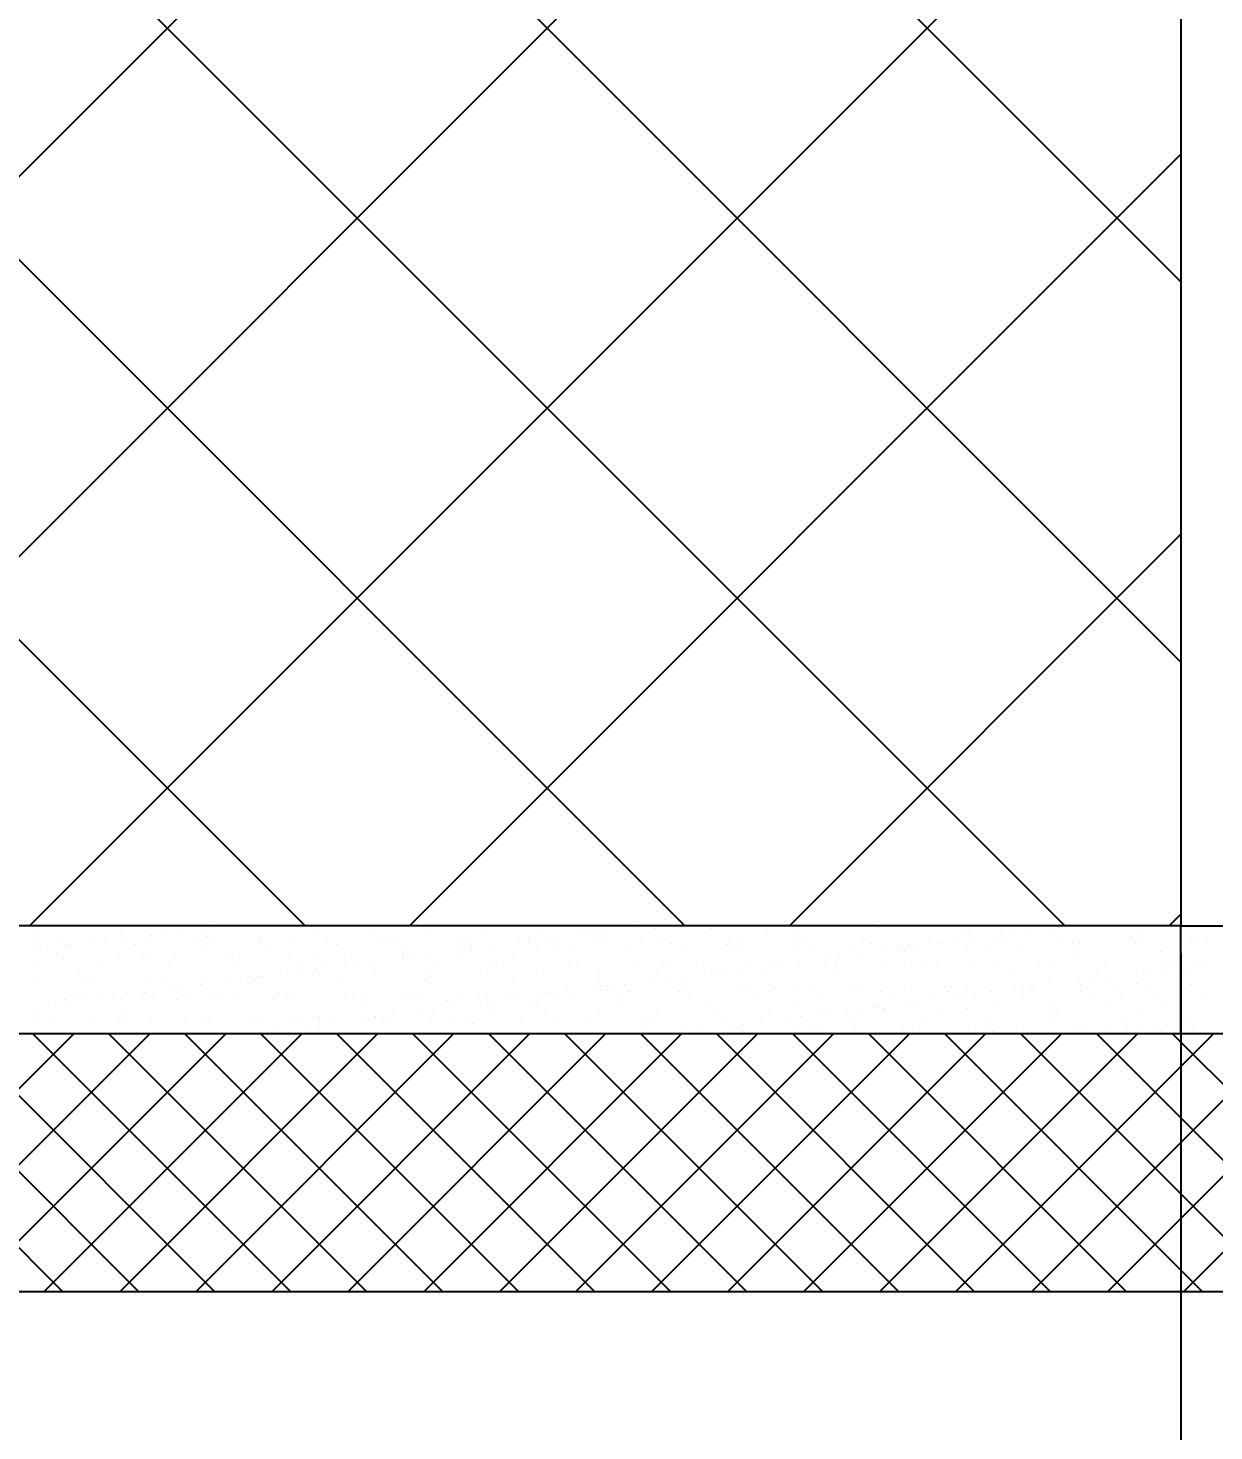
# Model space of a CAD drawing. Header units: metres. Extents: x 668617 to 675126, y 2286318 to 2293677.
# Drawn here: x 672243.621 to 672246.38, y 2287839.115 to 2287842.378 of the extents above; entities that cross this region are included whole.
import ezdxf

# ---------------------------------------------------------------- set-up
doc = ezdxf.new("R2010")
doc.units = ezdxf.units.M
doc.header["$MEASUREMENT"] = 0
doc.layers.add('DMTG_SECCIONES_VIALES', color=250, linetype='Continuous')
doc.styles.get("Standard").update_dxf_attribs({"font": 'arial.ttf'})
doc.dimstyles.get("Standard").update_dxf_attribs({"dimtxt": 0.18, "dimasz": 0.18, "dimexe": 0.18, "dimexo": 0.0625, "dimgap": 0.09, "dimtad": 0, "dimtih": 1, "dimtoh": 1, "dimdec": 4, "dimzin": 0, "dimdsep": 46, "dimtxsty": 'Standard', "dimcen": 0.09, "dimadec": 0, "dimazin": 0, "dimtfac": 1, "dimtdec": 4, "dimtofl": 0, "dimtmove": 0, "dimatfit": 3, "dimfxl": 1, "dimtolj": 1, "dimtzin": 0, "dimarcsym": 0})

# ---------------------------------------------------------------- blocks, each defined once
blk = doc.blocks.new('_ArchTick')
at = {"color": 0, "linetype": 'ByBlock', "const_width": 0.15}
blk.add_lwpolyline([(-0.5, -0.5), (0.5, 0.5)], dxfattribs=at)
blk = doc.blocks.new('*D423')
at = {"layer": 'Defpoints', "color": 0, "transparency": 16777216}
for p in [(672246.3035, 2287840.2898), (672249.9918, 2287840.2586), (672249.9918, 2287838.6928)]:
    blk.add_point(p, dxfattribs=at)
at = {"layer": 'DMTG_SECCIONES_VIALES', "color": 0, "lineweight": -2, "transparency": 16777216}
for p, q in [((672246.3035, 2287840.2273), (672246.3035, 2287838.5128)), ((672249.9918, 2287840.1961), (672249.9918, 2287838.5128)), ((672246.3035, 2287838.6928), (672247.8243, 2287838.6928)), ((672249.9918, 2287838.6928), (672248.4711, 2287838.6928))]:
    blk.add_line(p, q, dxfattribs=at)
at = {"layer": 'DMTG_SECCIONES_VIALES', "color": 0, "lineweight": -2, "transparency": 16777216, "xscale": 0.18, "yscale": 0.18, "zscale": 0.18, "rotation": 180}
blk.add_blockref('_ArchTick', (672246.3035, 2287838.6928), dxfattribs=at)
at = {"layer": 'DMTG_SECCIONES_VIALES', "color": 0, "lineweight": -2, "transparency": 16777216, "xscale": 0.18, "yscale": 0.18, "zscale": 0.18}
blk.add_blockref('_ArchTick', (672249.9918, 2287838.6928), dxfattribs=at)
at = {"layer": 'DMTG_SECCIONES_VIALES', "color": 0, "transparency": 16777216, "insert": (672248.1477, 2287838.6928), "char_height": 0.18, "attachment_point": 5}
blk.add_mtext('\\A1;3.70', dxfattribs=at)
blk = doc.blocks.new('*D422')
at = {"layer": 'Defpoints', "color": 0, "transparency": 16777216}
for p in [(672246.3035, 2287840.2898), (672286.8035, 2287840.2898), (672286.8035, 2287837.735)]:
    blk.add_point(p, dxfattribs=at)
at = {"layer": 'DMTG_SECCIONES_VIALES', "color": 0, "lineweight": -2, "transparency": 16777216}
for p, q in [((672246.3035, 2287840.2273), (672246.3035, 2287837.555)), ((672286.8035, 2287840.2273), (672286.8035, 2287837.555)), ((672246.3035, 2287837.735), (672266.1565, 2287837.735)), ((672286.8035, 2287837.735), (672266.9506, 2287837.735))]:
    blk.add_line(p, q, dxfattribs=at)
at = {"layer": 'DMTG_SECCIONES_VIALES', "color": 0, "lineweight": -2, "transparency": 16777216, "xscale": 0.18, "yscale": 0.18, "zscale": 0.18, "rotation": 180}
blk.add_blockref('_ArchTick', (672246.3035, 2287837.735), dxfattribs=at)
at = {"layer": 'DMTG_SECCIONES_VIALES', "color": 0, "lineweight": -2, "transparency": 16777216, "xscale": 0.18, "yscale": 0.18, "zscale": 0.18}
blk.add_blockref('_ArchTick', (672286.8035, 2287837.735), dxfattribs=at)
at = {"layer": 'DMTG_SECCIONES_VIALES', "color": 0, "transparency": 16777216, "insert": (672266.5535, 2287837.735), "char_height": 0.18, "attachment_point": 5}
blk.add_mtext('\\A1;40.50', dxfattribs=at)

msp = doc.modelspace()

# ---------------------------------------------------------------- linework, layer by layer
at = {"layer": 'DMTG_SECCIONES_VIALES', "color": 252, "linetype": 'Continuous', "true_color": 0x939598}
for p, q in [((672246.30355, 2287841.78758), (672241.95136, 2287846.13977)), ((672246.30355, 2287840.9037), (672241.30355, 2287845.9037)), ((672246.0336, 2287840.28977), (672241.30355, 2287845.01981)), ((672241.85699, 2287840.28977), (672246.30355, 2287844.73633)), ((672245.14971, 2287840.28977), (672241.30355, 2287844.13593)), ((672242.74087, 2287840.28977), (672246.30355, 2287843.85245)), ((672244.26583, 2287840.28977), (672241.30355, 2287843.25205)), ((672243.62476, 2287840.28977), (672246.30355, 2287842.96856)), ((672244.50864, 2287840.28977), (672246.30355, 2287842.08468)), ((672245.39252, 2287840.28977), (672246.30355, 2287841.2008)), ((672246.27641, 2287840.28977), (672246.30355, 2287840.31691)), ((672243.70161, 2287839.43977), (672243.10161, 2287840.03977)), ((672243.12831, 2287839.43977), (672243.72831, 2287840.03977)), ((672243.87839, 2287839.43977), (672243.27839, 2287840.03977)), ((672243.30509, 2287839.43977), (672243.90509, 2287840.03977)), ((672244.05517, 2287839.43977), (672243.45517, 2287840.03977)), ((672243.48186, 2287839.43977), (672244.08186, 2287840.03977)), ((672244.23194, 2287839.43977), (672243.63194, 2287840.03977)), ((672243.65864, 2287839.43977), (672244.25864, 2287840.03977)), ((672244.40872, 2287839.43977), (672243.80872, 2287840.03977)), ((672243.83542, 2287839.43977), (672244.43542, 2287840.03977)), ((672244.5855, 2287839.43977), (672243.9855, 2287840.03977)), ((672244.01219, 2287839.43977), (672244.61219, 2287840.03977)), ((672244.76227, 2287839.43977), (672244.16227, 2287840.03977)), ((672244.18897, 2287839.43977), (672244.78897, 2287840.03977)), ((672244.93905, 2287839.43977), (672244.33905, 2287840.03977)), ((672244.36575, 2287839.43977), (672244.96575, 2287840.03977)), ((672245.11583, 2287839.43977), (672244.51583, 2287840.03977)), ((672244.54252, 2287839.43977), (672245.14252, 2287840.03977)), ((672245.2926, 2287839.43977), (672244.6926, 2287840.03977)), ((672244.7193, 2287839.43977), (672245.3193, 2287840.03977)), ((672245.46938, 2287839.43977), (672244.86938, 2287840.03977)), ((672244.89608, 2287839.43977), (672245.49608, 2287840.03977)), ((672245.64616, 2287839.43977), (672245.04616, 2287840.03977)), ((672245.07285, 2287839.43977), (672245.67285, 2287840.03977)), ((672245.82294, 2287839.43977), (672245.22294, 2287840.03977)), ((672245.24963, 2287839.43977), (672245.84963, 2287840.03977)), ((672245.99971, 2287839.43977), (672245.39971, 2287840.03977)), ((672245.42641, 2287839.43977), (672246.02641, 2287840.03977)), ((672246.17649, 2287839.43977), (672245.57649, 2287840.03977)), ((672245.60318, 2287839.43977), (672246.20318, 2287840.03977)), ((672246.35327, 2287839.43977), (672245.75327, 2287840.03977)), ((672245.77996, 2287839.43977), (672246.37996, 2287840.03977)), ((672246.53004, 2287839.43977), (672245.93004, 2287840.03977)), ((672245.95674, 2287839.43977), (672246.55674, 2287840.03977)), ((672246.70682, 2287839.43977), (672246.10682, 2287840.03977)), ((672246.13351, 2287839.43977), (672246.73351, 2287840.03977)), ((672246.8836, 2287839.43977), (672246.2836, 2287840.03977)), ((672246.31029, 2287839.43977), (672246.91029, 2287840.03977))]:
    msp.add_line(p, q, dxfattribs=at)
at = {"layer": 'DMTG_SECCIONES_VIALES', "color": 18, "linetype": 'Continuous', "true_color": 0x000000}
for p, q in [((672243.6356, 2287840.27137), (672243.6356, 2287840.27137)), ((672243.90862, 2287840.26841), (672243.90862, 2287840.26841)), ((672243.93464, 2287840.27184), (672243.93464, 2287840.27184)), ((672243.97529, 2287840.27719), (672243.97529, 2287840.27719)), ((672244.04321, 2287840.28613), (672244.04321, 2287840.28613)), ((672244.06923, 2287840.28956), (672244.06923, 2287840.28956)), ((672244.2929, 2287840.27107), (672244.2929, 2287840.27107)), ((672244.42378, 2287840.27274), (672244.42378, 2287840.27274)), ((672244.55168, 2287840.27212), (672244.55168, 2287840.27212)), ((672244.68672, 2287840.27699), (672244.68672, 2287840.27699)), ((672244.8176, 2287840.27866), (672244.8176, 2287840.27866)), ((672244.89684, 2287840.26906), (672244.89684, 2287840.26906)), ((672244.92286, 2287840.27248), (672244.92286, 2287840.27248)), ((672244.94551, 2287840.27805), (672244.94551, 2287840.27805)), ((672244.96351, 2287840.27783), (672244.96351, 2287840.27783)), ((672245.00441, 2287840.28839), (672245.00441, 2287840.28839)), ((672245.03143, 2287840.28677), (672245.03143, 2287840.28677)), ((672245.08055, 2287840.28291), (672245.08055, 2287840.28291)), ((672245.21143, 2287840.28458), (672245.21143, 2287840.28458)), ((672245.33934, 2287840.28397), (672245.33934, 2287840.28397)), ((672245.4075, 2287840.28225), (672245.4075, 2287840.28225)), ((672245.47438, 2287840.28883), (672245.47438, 2287840.28883)), ((672245.6013, 2287840.28627), (672245.6013, 2287840.28627)), ((672245.80138, 2287840.28455), (672245.80138, 2287840.28455)), ((672245.81059, 2287840.27611), (672245.81059, 2287840.27611)), ((672245.88506, 2287840.2697), (672245.88506, 2287840.2697)), ((672245.91109, 2287840.27313), (672245.91109, 2287840.27313)), ((672245.95173, 2287840.27848), (672245.95173, 2287840.27848)), ((672246.0044, 2287840.28013), (672246.0044, 2287840.28013)), ((672246.01965, 2287840.28742), (672246.01965, 2287840.28742)), ((672246.20447, 2287840.27842), (672246.20447, 2287840.27842)), ((672246.21369, 2287840.26997), (672246.21369, 2287840.26997)), ((672243.63612, 2287840.2609), (672243.63612, 2287840.2609)), ((672243.64482, 2287840.26292), (672243.64482, 2287840.26292)), ((672243.66547, 2287840.2364), (672243.66547, 2287840.2364)), ((672243.69507, 2287840.25925), (672243.69507, 2287840.25925)), ((672243.70612, 2287840.24175), (672243.70612, 2287840.24175)), ((672243.71615, 2287840.24582), (672243.71615, 2287840.24582)), ((672243.76402, 2287840.26028), (672243.76402, 2287840.26028)), ((672243.77403, 2287840.25069), (672243.77403, 2287840.25069)), ((672243.80006, 2287840.25412), (672243.80006, 2287840.25412)), ((672243.83862, 2287840.26695), (672243.83862, 2287840.26695)), ((672243.84071, 2287840.25947), (672243.84071, 2287840.25947)), ((672243.85077, 2287840.25953), (672243.85077, 2287840.25953)), ((672243.87186, 2287840.2461), (672243.87186, 2287840.2461)), ((672243.89907, 2287840.26515), (672243.89907, 2287840.26515)), ((672244.00648, 2287840.25982), (672244.00648, 2287840.25982)), ((672244.02757, 2287840.24638), (672244.02757, 2287840.24638)), ((672244.02995, 2287840.26682), (672244.02995, 2287840.26682)), ((672244.03869, 2287840.26523), (672244.03869, 2287840.26523)), ((672244.04791, 2287840.25678), (672244.04791, 2287840.25678)), ((672244.15785, 2287840.2662), (672244.15785, 2287840.2662)), ((672244.16219, 2287840.2601), (672244.16219, 2287840.2601)), ((672244.18327, 2287840.24667), (672244.18327, 2287840.24667)), ((672244.24172, 2287840.26081), (672244.24172, 2287840.26081)), ((672244.3179, 2287840.26038), (672244.3179, 2287840.26038)), ((672244.33898, 2287840.24695), (672244.33898, 2287840.24695)), ((672244.44179, 2287840.25909), (672244.44179, 2287840.25909)), ((672244.451, 2287840.25064), (672244.451, 2287840.25064)), ((672244.4736, 2287840.26066), (672244.4736, 2287840.26066)), ((672244.49469, 2287840.24723), (672244.49469, 2287840.24723)), ((672244.62931, 2287840.26095), (672244.62931, 2287840.26095)), ((672244.64481, 2287840.25467), (672244.64481, 2287840.25467)), ((672244.65039, 2287840.24752), (672244.65039, 2287840.24752)), ((672244.65369, 2287840.23704), (672244.65369, 2287840.23704)), ((672244.69434, 2287840.2424), (672244.69434, 2287840.2424)), ((672244.76225, 2287840.25134), (672244.76225, 2287840.25134)), ((672244.78502, 2287840.26123), (672244.78502, 2287840.26123)), ((672244.78828, 2287840.25476), (672244.78828, 2287840.25476)), ((672244.8061, 2287840.2478), (672244.8061, 2287840.2478)), ((672244.82893, 2287840.26011), (672244.82893, 2287840.26011)), ((672244.84488, 2287840.25295), (672244.84488, 2287840.25295)), ((672244.8541, 2287840.24451), (672244.8541, 2287840.24451)), ((672244.94072, 2287840.26151), (672244.94072, 2287840.26151)), ((672244.96181, 2287840.24808), (672244.96181, 2287840.24808)), ((672245.0479, 2287840.24853), (672245.0479, 2287840.24853)), ((672245.09643, 2287840.2618), (672245.09643, 2287840.2618)), ((672245.11752, 2287840.24836), (672245.11752, 2287840.24836)), ((672245.24798, 2287840.24681), (672245.24798, 2287840.24681)), ((672245.25214, 2287840.26208), (672245.25214, 2287840.26208)), ((672245.25719, 2287840.23837), (672245.25719, 2287840.23837)), ((672245.27322, 2287840.24865), (672245.27322, 2287840.24865)), ((672245.27904, 2287840.2377), (672245.27904, 2287840.2377)), ((672245.40785, 2287840.26236), (672245.40785, 2287840.26236)), ((672245.40992, 2287840.23937), (672245.40992, 2287840.23937)), ((672245.42893, 2287840.24893), (672245.42893, 2287840.24893)), ((672245.451, 2287840.24239), (672245.451, 2287840.24239)), ((672245.53783, 2287840.23876), (672245.53783, 2287840.23876)), ((672245.56355, 2287840.26265), (672245.56355, 2287840.26265)), ((672245.58464, 2287840.24921), (672245.58464, 2287840.24921)), ((672245.64191, 2287840.23769), (672245.64191, 2287840.23769)), ((672245.65107, 2287840.24067), (672245.65107, 2287840.24067)), ((672245.67287, 2287840.24362), (672245.67287, 2287840.24362)), ((672245.68256, 2287840.24304), (672245.68256, 2287840.24304)), ((672245.71926, 2287840.26293), (672245.71926, 2287840.26293)), ((672245.74034, 2287840.2495), (672245.74034, 2287840.2495)), ((672245.75047, 2287840.25198), (672245.75047, 2287840.25198)), ((672245.7765, 2287840.25541), (672245.7765, 2287840.25541)), ((672245.80375, 2287840.24529), (672245.80375, 2287840.24529)), ((672245.81715, 2287840.26076), (672245.81715, 2287840.26076)), ((672245.85409, 2287840.23625), (672245.85409, 2287840.23625)), ((672245.87497, 2287840.26321), (672245.87497, 2287840.26321)), ((672245.89605, 2287840.24978), (672245.89605, 2287840.24978)), ((672245.93166, 2287840.24468), (672245.93166, 2287840.24468)), ((672246.03067, 2287840.26349), (672246.03067, 2287840.26349)), ((672246.05176, 2287840.25006), (672246.05176, 2287840.25006)), ((672246.0667, 2287840.24954), (672246.0667, 2287840.24954)), ((672246.18638, 2287840.26378), (672246.18638, 2287840.26378)), ((672246.19758, 2287840.25121), (672246.19758, 2287840.25121)), ((672246.20747, 2287840.25034), (672246.20747, 2287840.25034)), ((672246.32548, 2287840.2506), (672246.32548, 2287840.2506)), ((672246.34209, 2287840.26406), (672246.34209, 2287840.26406)), ((672246.36317, 2287840.25063), (672246.36317, 2287840.25063)), ((672243.63944, 2287840.23297), (672243.63944, 2287840.23297)), ((672243.68832, 2287840.22306), (672243.68832, 2287840.22306)), ((672243.70373, 2287840.21402), (672243.70373, 2287840.21402)), ((672243.83461, 2287840.21569), (672243.83461, 2287840.21569)), ((672243.88839, 2287840.22135), (672243.88839, 2287840.22135)), ((672243.8976, 2287840.2129), (672243.8976, 2287840.2129)), ((672243.96251, 2287840.21507), (672243.96251, 2287840.21507)), ((672244.09141, 2287840.21692), (672244.09141, 2287840.21692)), ((672244.09756, 2287840.21994), (672244.09756, 2287840.21994)), ((672244.22844, 2287840.22161), (672244.22844, 2287840.22161)), ((672244.29148, 2287840.21521), (672244.29148, 2287840.21521)), ((672244.3007, 2287840.20676), (672244.3007, 2287840.20676)), ((672244.35634, 2287840.22099), (672244.35634, 2287840.22099)), ((672244.42516, 2287840.20696), (672244.42516, 2287840.20696)), ((672244.49139, 2287840.22586), (672244.49139, 2287840.22586)), ((672244.49307, 2287840.2159), (672244.49307, 2287840.2159)), ((672244.4945, 2287840.21078), (672244.4945, 2287840.21078)), ((672244.5191, 2287840.21933), (672244.5191, 2287840.21933)), ((672244.55975, 2287840.22468), (672244.55975, 2287840.22468)), ((672244.62227, 2287840.22753), (672244.62227, 2287840.22753)), ((672244.62766, 2287840.23362), (672244.62766, 2287840.23362)), ((672244.69458, 2287840.20907), (672244.69458, 2287840.20907)), ((672244.75017, 2287840.22692), (672244.75017, 2287840.22692)), ((672244.88521, 2287840.23178), (672244.88521, 2287840.23178)), ((672244.8976, 2287840.20465), (672244.8976, 2287840.20465)), ((672245.01609, 2287840.23345), (672245.01609, 2287840.23345)), ((672245.09767, 2287840.20293), (672245.09767, 2287840.20293)), ((672245.144, 2287840.23284), (672245.144, 2287840.23284)), ((672245.41338, 2287840.2076), (672245.41338, 2287840.2076)), ((672245.48129, 2287840.21654), (672245.48129, 2287840.21654)), ((672245.50732, 2287840.21997), (672245.50732, 2287840.21997)), ((672245.54797, 2287840.22532), (672245.54797, 2287840.22532)), ((672245.61588, 2287840.23426), (672245.61588, 2287840.23426)), ((672245.66029, 2287840.23223), (672245.66029, 2287840.23223)), ((672246.05417, 2287840.23453), (672246.05417, 2287840.23453)), ((672246.06338, 2287840.22609), (672246.06338, 2287840.22609)), ((672246.25719, 2287840.23011), (672246.25719, 2287840.23011)), ((672246.26519, 2287840.20433), (672246.26519, 2287840.20433)), ((672246.36095, 2287840.20289), (672246.36095, 2287840.20289)), ((672243.63635, 2287840.19718), (672243.63635, 2287840.19718)), ((672243.73808, 2287840.17746), (672243.73808, 2287840.17746)), ((672243.79206, 2287840.19746), (672243.79206, 2287840.19746)), ((672243.9411, 2287840.17304), (672243.9411, 2287840.17304)), ((672243.94776, 2287840.19774), (672243.94776, 2287840.19774)), ((672244.0331, 2287840.17048), (672244.0331, 2287840.17048)), ((672244.10347, 2287840.19803), (672244.10347, 2287840.19803)), ((672244.14118, 2287840.17132), (672244.14118, 2287840.17132)), ((672244.15598, 2287840.17152), (672244.15598, 2287840.17152)), ((672244.2239, 2287840.18046), (672244.2239, 2287840.18046)), ((672244.24992, 2287840.18389), (672244.24992, 2287840.18389)), ((672244.25918, 2287840.19831), (672244.25918, 2287840.19831)), ((672244.29057, 2287840.18924), (672244.29057, 2287840.18924)), ((672244.29605, 2287840.17473), (672244.29605, 2287840.17473)), ((672244.35848, 2287840.19818), (672244.35848, 2287840.19818)), ((672244.38451, 2287840.20161), (672244.38451, 2287840.20161)), ((672244.41489, 2287840.19859), (672244.41489, 2287840.19859)), ((672244.42693, 2287840.1764), (672244.42693, 2287840.1764)), ((672244.55483, 2287840.17578), (672244.55483, 2287840.17578)), ((672244.57059, 2287840.19888), (672244.57059, 2287840.19888)), ((672244.68987, 2287840.18065), (672244.68987, 2287840.18065)), ((672244.70379, 2287840.20062), (672244.70379, 2287840.20062)), ((672244.7263, 2287840.19916), (672244.7263, 2287840.19916)), ((672244.82075, 2287840.18232), (672244.82075, 2287840.18232)), ((672244.88201, 2287840.19944), (672244.88201, 2287840.19944)), ((672244.94866, 2287840.18171), (672244.94866, 2287840.18171)), ((672245.03771, 2287840.19972), (672245.03771, 2287840.19972)), ((672245.0837, 2287840.18657), (672245.0837, 2287840.18657)), ((672245.10689, 2287840.19448), (672245.10689, 2287840.19448)), ((672245.1442, 2287840.17216), (672245.1442, 2287840.17216)), ((672245.19342, 2287840.20001), (672245.19342, 2287840.20001)), ((672245.21212, 2287840.18111), (672245.21212, 2287840.18111)), ((672245.21458, 2287840.18824), (672245.21458, 2287840.18824)), ((672245.23814, 2287840.18453), (672245.23814, 2287840.18453)), ((672245.27879, 2287840.18988), (672245.27879, 2287840.18988)), ((672245.30069, 2287840.19851), (672245.30069, 2287840.19851)), ((672245.34249, 2287840.18763), (672245.34249, 2287840.18763)), ((672245.34671, 2287840.19882), (672245.34671, 2287840.19882)), ((672245.34913, 2287840.20029), (672245.34913, 2287840.20029)), ((672245.37273, 2287840.20225), (672245.37273, 2287840.20225)), ((672245.47753, 2287840.19249), (672245.47753, 2287840.19249)), ((672245.50076, 2287840.19679), (672245.50076, 2287840.19679)), ((672245.50484, 2287840.20057), (672245.50484, 2287840.20057)), ((672245.50998, 2287840.18834), (672245.50998, 2287840.18834)), ((672245.60841, 2287840.19416), (672245.60841, 2287840.19416)), ((672245.66054, 2287840.20086), (672245.66054, 2287840.20086)), ((672245.70379, 2287840.19237), (672245.70379, 2287840.19237)), ((672245.73632, 2287840.19355), (672245.73632, 2287840.19355)), ((672245.81625, 2287840.20114), (672245.81625, 2287840.20114)), ((672245.87136, 2287840.19841), (672245.87136, 2287840.19841)), ((672245.90386, 2287840.19065), (672245.90386, 2287840.19065)), ((672245.91307, 2287840.1822), (672245.91307, 2287840.1822)), ((672245.97196, 2287840.20142), (672245.97196, 2287840.20142)), ((672246.00224, 2287840.20008), (672246.00224, 2287840.20008)), ((672246.10688, 2287840.18623), (672246.10688, 2287840.18623)), ((672246.12766, 2287840.20171), (672246.12766, 2287840.20171)), ((672246.13014, 2287840.19947), (672246.13014, 2287840.19947)), ((672246.13242, 2287840.17281), (672246.13242, 2287840.17281)), ((672246.20034, 2287840.18175), (672246.20034, 2287840.18175)), ((672246.22636, 2287840.18518), (672246.22636, 2287840.18518)), ((672246.26701, 2287840.19053), (672246.26701, 2287840.19053)), ((672246.28337, 2287840.20199), (672246.28337, 2287840.20199)), ((672246.30695, 2287840.18451), (672246.30695, 2287840.18451)), ((672246.31617, 2287840.17606), (672246.31617, 2287840.17606)), ((672246.33493, 2287840.19947), (672246.33493, 2287840.19947)), ((672243.63927, 2287840.16455), (672243.63927, 2287840.16455)), ((672243.7473, 2287840.16902), (672243.7473, 2287840.16902)), ((672243.76717, 2287840.16394), (672243.76717, 2287840.16394)), ((672243.90222, 2287840.16881), (672243.90222, 2287840.16881)), ((672243.95472, 2287840.14502), (672243.95472, 2287840.14502)), ((672243.98074, 2287840.14845), (672243.98074, 2287840.14845)), ((672244.02139, 2287840.1538), (672244.02139, 2287840.1538)), ((672244.08931, 2287840.16274), (672244.08931, 2287840.16274)), ((672244.11533, 2287840.16617), (672244.11533, 2287840.16617)), ((672244.15039, 2287840.16288), (672244.15039, 2287840.16288)), ((672244.161, 2287840.16986), (672244.161, 2287840.16986)), ((672244.3442, 2287840.1669), (672244.3442, 2287840.1669)), ((672244.54427, 2287840.16518), (672244.54427, 2287840.16518)), ((672244.55349, 2287840.15674), (672244.55349, 2287840.15674)), ((672244.74729, 2287840.16076), (672244.74729, 2287840.16076)), ((672244.94294, 2287840.14567), (672244.94294, 2287840.14567)), ((672244.94736, 2287840.15904), (672244.94736, 2287840.15904)), ((672244.95658, 2287840.1506), (672244.95658, 2287840.1506)), ((672244.96896, 2287840.14909), (672244.96896, 2287840.14909)), ((672245.00961, 2287840.15445), (672245.00961, 2287840.15445)), ((672245.07753, 2287840.16339), (672245.07753, 2287840.16339)), ((672245.10355, 2287840.16681), (672245.10355, 2287840.16681)), ((672245.15039, 2287840.15462), (672245.15039, 2287840.15462)), ((672245.28219, 2287840.14136), (672245.28219, 2287840.14136)), ((672245.35046, 2287840.1529), (672245.35046, 2287840.1529)), ((672245.35967, 2287840.14446), (672245.35967, 2287840.14446)), ((672245.41307, 2287840.14303), (672245.41307, 2287840.14303)), ((672245.54098, 2287840.14242), (672245.54098, 2287840.14242)), ((672245.55348, 2287840.14848), (672245.55348, 2287840.14848)), ((672245.67602, 2287840.14728), (672245.67602, 2287840.14728)), ((672245.75355, 2287840.14676), (672245.75355, 2287840.14676)), ((672245.75964, 2287840.13772), (672245.75964, 2287840.13772)), ((672245.76277, 2287840.13832), (672245.76277, 2287840.13832)), ((672245.8069, 2287840.14895), (672245.8069, 2287840.14895)), ((672245.91535, 2287840.13801), (672245.91535, 2287840.13801)), ((672245.93116, 2287840.14631), (672245.93116, 2287840.14631)), ((672245.93481, 2287840.14834), (672245.93481, 2287840.14834)), ((672245.95657, 2287840.14234), (672245.95657, 2287840.14234)), ((672245.95718, 2287840.14974), (672245.95718, 2287840.14974)), ((672245.99783, 2287840.15509), (672245.99783, 2287840.15509)), ((672246.06575, 2287840.16403), (672246.06575, 2287840.16403)), ((672246.06985, 2287840.1532), (672246.06985, 2287840.1532)), ((672246.07106, 2287840.13829), (672246.07106, 2287840.13829)), ((672246.09177, 2287840.16746), (672246.09177, 2287840.16746)), ((672246.15665, 2287840.14062), (672246.15665, 2287840.14062)), ((672246.20073, 2287840.15487), (672246.20073, 2287840.15487)), ((672246.22676, 2287840.13857), (672246.22676, 2287840.13857)), ((672246.32863, 2287840.15426), (672246.32863, 2287840.15426)), ((672243.68554, 2287840.10959), (672243.68554, 2287840.10959)), ((672243.70688, 2287840.11768), (672243.70688, 2287840.11768)), ((672243.71157, 2287840.11301), (672243.71157, 2287840.11301)), ((672243.73545, 2287840.13405), (672243.73545, 2287840.13405)), ((672243.75222, 2287840.11836), (672243.75222, 2287840.11836)), ((672243.75653, 2287840.12061), (672243.75653, 2287840.12061)), ((672243.7908, 2287840.12916), (672243.7908, 2287840.12916)), ((672243.82013, 2287840.1273), (672243.82013, 2287840.1273)), ((672243.83776, 2287840.11934), (672243.83776, 2287840.11934)), ((672243.84616, 2287840.13073), (672243.84616, 2287840.13073)), ((672243.8868, 2287840.13608), (672243.8868, 2287840.13608)), ((672243.89116, 2287840.13433), (672243.89116, 2287840.13433)), ((672243.91224, 2287840.1209), (672243.91224, 2287840.1209)), ((672243.96566, 2287840.11873), (672243.96566, 2287840.11873)), ((672243.99087, 2287840.12744), (672243.99087, 2287840.12744)), ((672244.00009, 2287840.11899), (672244.00009, 2287840.11899)), ((672244.04686, 2287840.13461), (672244.04686, 2287840.13461)), ((672244.06795, 2287840.12118), (672244.06795, 2287840.12118)), ((672244.10071, 2287840.1236), (672244.10071, 2287840.1236)), ((672244.19389, 2287840.12302), (672244.19389, 2287840.12302)), ((672244.20257, 2287840.13489), (672244.20257, 2287840.13489)), ((672244.22366, 2287840.12146), (672244.22366, 2287840.12146)), ((672244.23159, 2287840.12527), (672244.23159, 2287840.12527)), ((672244.35828, 2287840.13518), (672244.35828, 2287840.13518)), ((672244.35949, 2287840.12465), (672244.35949, 2287840.12465)), ((672244.37936, 2287840.12174), (672244.37936, 2287840.12174)), ((672244.39396, 2287840.1213), (672244.39396, 2287840.1213)), ((672244.40318, 2287840.11285), (672244.40318, 2287840.11285)), ((672244.49454, 2287840.12952), (672244.49454, 2287840.12952)), ((672244.51398, 2287840.13546), (672244.51398, 2287840.13546)), ((672244.53507, 2287840.12203), (672244.53507, 2287840.12203)), ((672244.59699, 2287840.11688), (672244.59699, 2287840.11688)), ((672244.62541, 2287840.13119), (672244.62541, 2287840.13119)), ((672244.66969, 2287840.13574), (672244.66969, 2287840.13574)), ((672244.67376, 2287840.11023), (672244.67376, 2287840.11023)), ((672244.69078, 2287840.12231), (672244.69078, 2287840.12231)), ((672244.69979, 2287840.11366), (672244.69979, 2287840.11366)), ((672244.74044, 2287840.11901), (672244.74044, 2287840.11901)), ((672244.75332, 2287840.13057), (672244.75332, 2287840.13057)), ((672244.79706, 2287840.11516), (672244.79706, 2287840.11516)), ((672244.80627, 2287840.10671), (672244.80627, 2287840.10671)), ((672244.80835, 2287840.12795), (672244.80835, 2287840.12795)), ((672244.8254, 2287840.13603), (672244.8254, 2287840.13603)), ((672244.83438, 2287840.13137), (672244.83438, 2287840.13137)), ((672244.84648, 2287840.12259), (672244.84648, 2287840.12259)), ((672244.87503, 2287840.13673), (672244.87503, 2287840.13673)), ((672244.88836, 2287840.13544), (672244.88836, 2287840.13544)), ((672244.98111, 2287840.13631), (672244.98111, 2287840.13631)), ((672245.00008, 2287840.11074), (672245.00008, 2287840.11074)), ((672245.00219, 2287840.12288), (672245.00219, 2287840.12288)), ((672245.01924, 2287840.13711), (672245.01924, 2287840.13711)), ((672245.13681, 2287840.13659), (672245.13681, 2287840.13659)), ((672245.14715, 2287840.1365), (672245.14715, 2287840.1365)), ((672245.1579, 2287840.12316), (672245.1579, 2287840.12316)), ((672245.20015, 2287840.10902), (672245.20015, 2287840.10902)), ((672245.29252, 2287840.13687), (672245.29252, 2287840.13687)), ((672245.3136, 2287840.12344), (672245.3136, 2287840.12344)), ((672245.44823, 2287840.13716), (672245.44823, 2287840.13716)), ((672245.46931, 2287840.12373), (672245.46931, 2287840.12373)), ((672245.60393, 2287840.13744), (672245.60393, 2287840.13744)), ((672245.62502, 2287840.12401), (672245.62502, 2287840.12401)), ((672245.66198, 2287840.11087), (672245.66198, 2287840.11087)), ((672245.68801, 2287840.1143), (672245.68801, 2287840.1143)), ((672245.72866, 2287840.11965), (672245.72866, 2287840.11965)), ((672245.78073, 2287840.12429), (672245.78073, 2287840.12429)), ((672245.79657, 2287840.12859), (672245.79657, 2287840.12859)), ((672245.8226, 2287840.13202), (672245.8226, 2287840.13202)), ((672245.86325, 2287840.13737), (672245.86325, 2287840.13737)), ((672245.93643, 2287840.12457), (672245.93643, 2287840.12457)), ((672246.09214, 2287840.12486), (672246.09214, 2287840.12486)), ((672246.16586, 2287840.13218), (672246.16586, 2287840.13218)), ((672246.24785, 2287840.12514), (672246.24785, 2287840.12514)), ((672246.26834, 2287840.10799), (672246.26834, 2287840.10799)), ((672246.35967, 2287840.1362), (672246.35967, 2287840.1362)), ((672243.64049, 2287840.08527), (672243.64049, 2287840.08527)), ((672243.84056, 2287840.08355), (672243.84056, 2287840.08355)), ((672243.84978, 2287840.07511), (672243.84978, 2287840.07511)), ((672243.90537, 2287840.07247), (672243.90537, 2287840.07247)), ((672243.98815, 2287840.07254), (672243.98815, 2287840.07254)), ((672244.03625, 2287840.07413), (672244.03625, 2287840.07413)), ((672244.04358, 2287840.07913), (672244.04358, 2287840.07913)), ((672244.14385, 2287840.07282), (672244.14385, 2287840.07282)), ((672244.16415, 2287840.07352), (672244.16415, 2287840.07352)), ((672244.24366, 2287840.07742), (672244.24366, 2287840.07742)), ((672244.2992, 2287840.07839), (672244.2992, 2287840.07839)), ((672244.29956, 2287840.0731), (672244.29956, 2287840.0731)), ((672244.40458, 2287840.07479), (672244.40458, 2287840.07479)), ((672244.43008, 2287840.08006), (672244.43008, 2287840.08006)), ((672244.43061, 2287840.07822), (672244.43061, 2287840.07822)), ((672244.44668, 2287840.07299), (672244.44668, 2287840.07299)), ((672244.45527, 2287840.07339), (672244.45527, 2287840.07339)), ((672244.47126, 2287840.08357), (672244.47126, 2287840.08357)), ((672244.53917, 2287840.09251), (672244.53917, 2287840.09251)), ((672244.55798, 2287840.07944), (672244.55798, 2287840.07944)), ((672244.5652, 2287840.09594), (672244.5652, 2287840.09594)), ((672244.60585, 2287840.10129), (672244.60585, 2287840.10129)), ((672244.61097, 2287840.07367), (672244.61097, 2287840.07367)), ((672244.69302, 2287840.08431), (672244.69302, 2287840.08431)), ((672244.76668, 2287840.07395), (672244.76668, 2287840.07395)), ((672244.8239, 2287840.08598), (672244.8239, 2287840.08598)), ((672244.92239, 2287840.07424), (672244.92239, 2287840.07424)), ((672244.95181, 2287840.08536), (672244.95181, 2287840.08536)), ((672245.0781, 2287840.07452), (672245.0781, 2287840.07452)), ((672245.08685, 2287840.09023), (672245.08685, 2287840.09023)), ((672245.20937, 2287840.10057), (672245.20937, 2287840.10057)), ((672245.21773, 2287840.0919), (672245.21773, 2287840.0919)), ((672245.2338, 2287840.0748), (672245.2338, 2287840.0748)), ((672245.34564, 2287840.09129), (672245.34564, 2287840.09129)), ((672245.38951, 2287840.07509), (672245.38951, 2287840.07509)), ((672245.3928, 2287840.07544), (672245.3928, 2287840.07544)), ((672245.40317, 2287840.1046), (672245.40317, 2287840.1046)), ((672245.41883, 2287840.07886), (672245.41883, 2287840.07886)), ((672245.45948, 2287840.08421), (672245.45948, 2287840.08421)), ((672245.48068, 2287840.09615), (672245.48068, 2287840.09615)), ((672245.52739, 2287840.09315), (672245.52739, 2287840.09315)), ((672245.54522, 2287840.07537), (672245.54522, 2287840.07537)), ((672245.55342, 2287840.09658), (672245.55342, 2287840.09658)), ((672245.59407, 2287840.10193), (672245.59407, 2287840.10193)), ((672245.60325, 2287840.10288), (672245.60325, 2287840.10288)), ((672245.61156, 2287840.09782), (672245.61156, 2287840.09782)), ((672245.61246, 2287840.09444), (672245.61246, 2287840.09444)), ((672245.70092, 2287840.07565), (672245.70092, 2287840.07565)), ((672245.73947, 2287840.09721), (672245.73947, 2287840.09721)), ((672245.80627, 2287840.09846), (672245.80627, 2287840.09846)), ((672245.85663, 2287840.07593), (672245.85663, 2287840.07593)), ((672245.87451, 2287840.10207), (672245.87451, 2287840.10207)), ((672246.00539, 2287840.10374), (672246.00539, 2287840.10374)), ((672246.00634, 2287840.09674), (672246.00634, 2287840.09674)), ((672246.01234, 2287840.07622), (672246.01234, 2287840.07622)), ((672246.01556, 2287840.0883), (672246.01556, 2287840.0883)), ((672246.13329, 2287840.10313), (672246.13329, 2287840.10313)), ((672246.16805, 2287840.0765), (672246.16805, 2287840.0765)), ((672246.20936, 2287840.09232), (672246.20936, 2287840.09232)), ((672246.32375, 2287840.07678), (672246.32375, 2287840.07678)), ((672243.64242, 2287840.06821), (672243.64242, 2287840.06821)), ((672243.67673, 2287840.07197), (672243.67673, 2287840.07197)), ((672243.77032, 2287840.0676), (672243.77032, 2287840.0676)), ((672243.83244, 2287840.07226), (672243.83244, 2287840.07226)), ((672244.16143, 2287840.04278), (672244.16143, 2287840.04278)), ((672244.20208, 2287840.04813), (672244.20208, 2287840.04813)), ((672244.25287, 2287840.06897), (672244.25287, 2287840.06897)), ((672244.27, 2287840.05707), (672244.27, 2287840.05707)), ((672244.29602, 2287840.0605), (672244.29602, 2287840.0605)), ((672244.33667, 2287840.06585), (672244.33667, 2287840.06585)), ((672244.64675, 2287840.07128), (672244.64675, 2287840.07128)), ((672244.65597, 2287840.06283), (672244.65597, 2287840.06283)), ((672244.84977, 2287840.06685), (672244.84977, 2287840.06685)), ((672245.02239, 2287840.04077), (672245.02239, 2287840.04077)), ((672245.04985, 2287840.06514), (672245.04985, 2287840.06514)), ((672245.05906, 2287840.05669), (672245.05906, 2287840.05669)), ((672245.12363, 2287840.04), (672245.12363, 2287840.04)), ((672245.14965, 2287840.04342), (672245.14965, 2287840.04342)), ((672245.1503, 2287840.04015), (672245.1503, 2287840.04015)), ((672245.1903, 2287840.04878), (672245.1903, 2287840.04878)), ((672245.25287, 2287840.06072), (672245.25287, 2287840.06072)), ((672245.25822, 2287840.05772), (672245.25822, 2287840.05772)), ((672245.28424, 2287840.06114), (672245.28424, 2287840.06114)), ((672245.28534, 2287840.04502), (672245.28534, 2287840.04502)), ((672245.32489, 2287840.06649), (672245.32489, 2287840.06649)), ((672245.41622, 2287840.04669), (672245.41622, 2287840.04669)), ((672245.45294, 2287840.059), (672245.45294, 2287840.059)), ((672245.46216, 2287840.05055), (672245.46216, 2287840.05055)), ((672245.54413, 2287840.04608), (672245.54413, 2287840.04608)), ((672245.65596, 2287840.05458), (672245.65596, 2287840.05458)), ((672245.67917, 2287840.05094), (672245.67917, 2287840.05094)), ((672245.81005, 2287840.05261), (672245.81005, 2287840.05261)), ((672245.85603, 2287840.05286), (672245.85603, 2287840.05286)), ((672245.86525, 2287840.04441), (672245.86525, 2287840.04441)), ((672245.93795, 2287840.052), (672245.93795, 2287840.052)), ((672246.05906, 2287840.04844), (672246.05906, 2287840.04844)), ((672246.073, 2287840.05686), (672246.073, 2287840.05686)), ((672246.11185, 2287840.04064), (672246.11185, 2287840.04064)), ((672246.13787, 2287840.04407), (672246.13787, 2287840.04407)), ((672246.17852, 2287840.04942), (672246.17852, 2287840.04942)), ((672246.20388, 2287840.05853), (672246.20388, 2287840.05853)), ((672246.24644, 2287840.05836), (672246.24644, 2287840.05836)), ((672246.25913, 2287840.04672), (672246.25913, 2287840.04672)), ((672246.27246, 2287840.06179), (672246.27246, 2287840.06179)), ((672246.31311, 2287840.06714), (672246.31311, 2287840.06714)), ((672246.33178, 2287840.05792), (672246.33178, 2287840.05792))]:
    msp.add_line(p, q, dxfattribs=at)
at = {"layer": 'DMTG_SECCIONES_VIALES'}
for p, q in [((672246.30355, 2287840.28977), (672250.00355, 2287840.28977)), ((672241.30355, 2287840.03977), (672246.30355, 2287840.03977)), ((672246.30355, 2287840.03977), (672249.75355, 2287840.03977)), ((672241.30287, 2287839.43977), (672246.30355, 2287839.43977)), ((672246.30355, 2287839.43977), (672249.15355, 2287839.43977))]:
    msp.add_line(p, q, dxfattribs=at)
for points in [[(672241.30355, 2287840.28977), (672241.30355, 2287846.13977), (672246.30355, 2287846.13977), (672246.30355, 2287840.28977)], [(672246.30355, 2287840.28977), (672241.30355, 2287840.28977)], [(672246.30355, 2287840.03977), (672246.30355, 2287840.28977)]]:
    msp.add_lwpolyline(points, dxfattribs=at)

# ---------------------------------------------------------------- dimensions: what is measured, and where the dimension line sits
dim = msp.add_linear_dim(base=(672249.99184, 2287838.69278), p1=(672246.30355, 2287840.28977), p2=(672249.99184, 2287840.2586), text='3.70', dimstyle='Standard', override={"dimdec": 2, "dimblk1": 'ArchTick', "dimblk2": 'ArchTick', "dimsah": 1}, dxfattribs=at)
dim.commit()
dim.dimension.update_dxf_attribs({"geometry": '*D423', "text_midpoint": (672248.1477, 2287838.69278)})
dim = msp.add_linear_dim(base=(672286.80355, 2287837.73504), p1=(672246.30355, 2287840.28977), p2=(672286.80355, 2287840.28977), dimstyle='Standard', override={"dimdec": 2, "dimblk1": 'ArchTick', "dimblk2": 'ArchTick', "dimsah": 1}, dxfattribs=at)
dim.commit()
dim.dimension.update_dxf_attribs({"geometry": '*D422', "text_midpoint": (672266.55355, 2287837.73504)})

doc.saveas('drawing.dxf')
